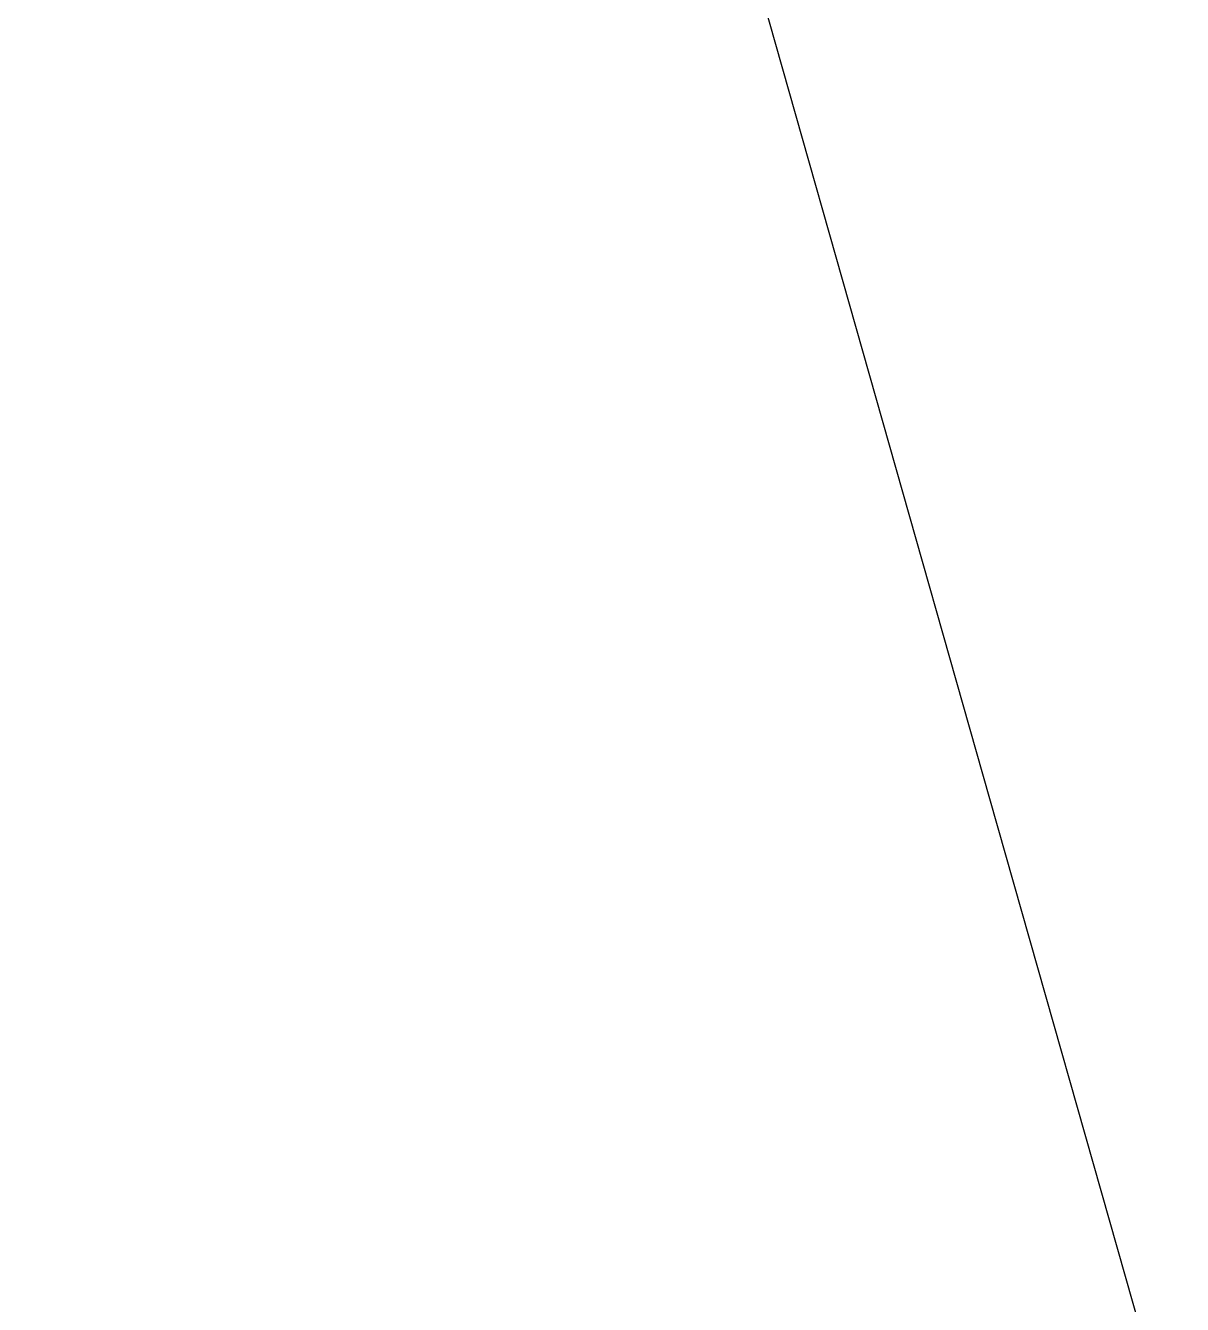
# Model space of a CAD drawing. Header units: metres. Extents: x 292889 to 323604, y 7400965 to 7462856.
# Drawn here: x 298861.407 to 298864.81, y 7450323.59 to 7450327.354 of the extents above; entities that cross this region are included whole.
import ezdxf

# ---------------------------------------------------------------- set-up
doc = ezdxf.new("R2010")
doc.units = ezdxf.units.M
doc.header["$LTSCALE"] = 10
doc.layers.add('_LIMITE CONCESS', color=30, linetype='CONC_LINE')
doc.layers.add('ACAD-Trecho Total_TIC_TALUDES E MUROS$0$F-HZ-TALUDE', color=2, linetype='Continuous')
doc.styles.get("Standard").update_dxf_attribs({"font": 'simplex.shx'})
doc.linetypes.add('CONC_LINE', pattern='A,3.5,-0.25,["CONC",Standard,S=0.175,R=0,X=-0.05,Y=-0.1],-0.75', length=4.5)

# ---------------------------------------------------------------- blocks, each defined once
blk = doc.blocks.new('ACAD-Trecho Total_TIC_TALUDES E MUROS')
at = {"layer": 'ACAD-Trecho Total_TIC_TALUDES E MUROS$0$F-HZ-TALUDE', "linetype": 'Continuous', "lineweight": -3, "flags": 128}
blk.add_lwpolyline([(298874.3139, 7450288.237), (298873.8032, 7450290.1816), (298873.2903, 7450292.1257), (298872.7753, 7450294.0691), (298872.2581, 7450296.012), (298871.7388, 7450297.9544), (298871.2173, 7450299.8961), (298870.6936, 7450301.8373), (298870.1678, 7450303.7779), (298869.6399, 7450305.7179), (298869.1097, 7450307.6573), (298868.5775, 7450309.5961), (298868.043, 7450311.5343), (298867.5064, 7450313.4719), (298866.9677, 7450315.409), (298866.4268, 7450317.3454), (298865.8838, 7450319.2812), (298865.3386, 7450321.2165), (298864.7912, 7450323.1511), (298864.2443, 7450325.078), (298680.7339, 7450971.5369)], dxfattribs=at)

msp = doc.modelspace()

# ---------------------------------------------------------------- block references
at = {"layer": '_LIMITE CONCESS'}
msp.add_blockref('ACAD-Trecho Total_TIC_TALUDES E MUROS', (0, 0), dxfattribs=at)

doc.saveas('drawing.dxf')
